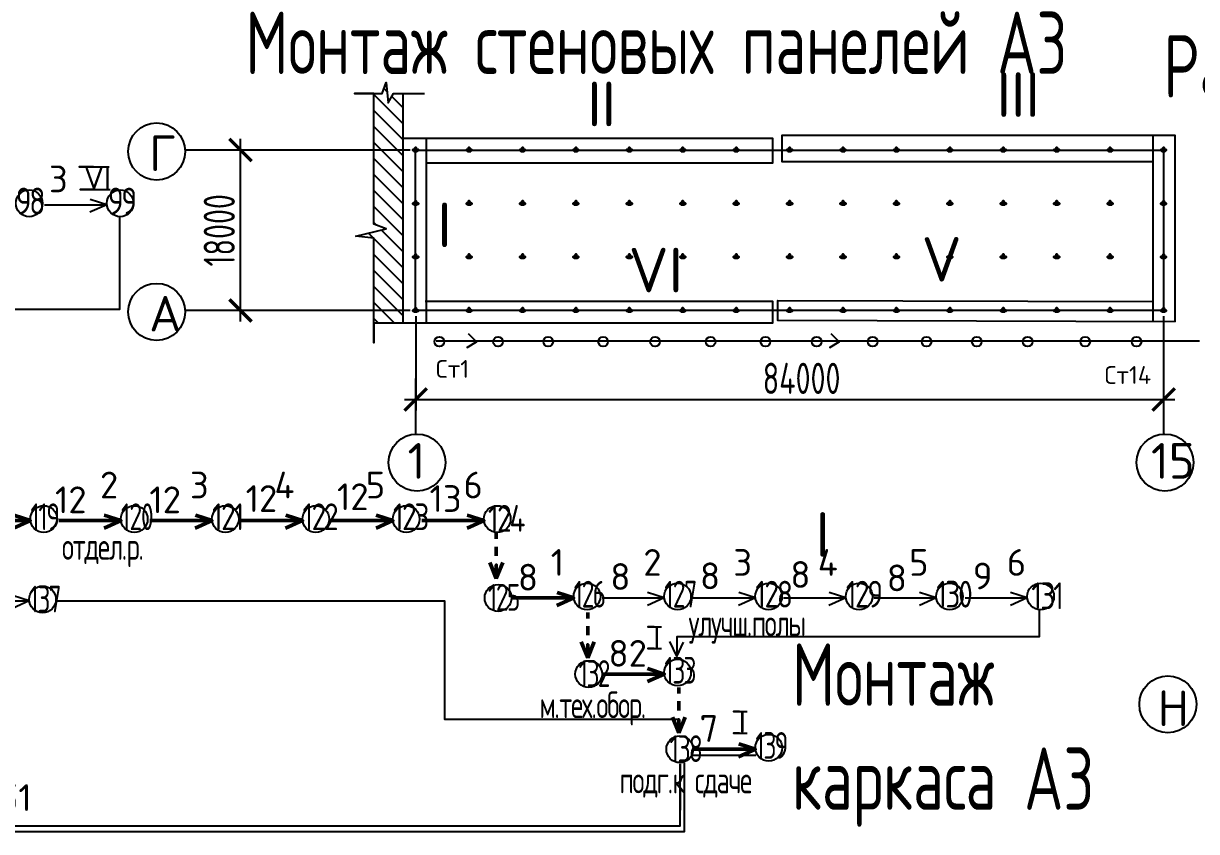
# Paper-space layout 'кал.план' of a CAD drawing. Header units: millimetres. Extents: x 0 to 2359, y 0 to 678.
# Drawn here: x 135.2 to 266.9, y 58.2 to 148.9 of the extents above; entities that cross this region are included whole.
import ezdxf

# ---------------------------------------------------------------- set-up
doc = ezdxf.new("R2010")
doc.units = ezdxf.units.MM
doc.header["$LTSCALE"] = 0.5
doc.layers.add('размеры', color=7, linetype='Continuous')
doc.layers.add('тонкие', color=7, linetype='Continuous')
doc.layers.add('ТОЛСТЫЕ', color=1, linetype='Continuous', lineweight=50)
doc.layers.add('ТОНКИЕе', color=7, linetype='Continuous', lineweight=25)
doc.styles.add('Наклонный', font='isocpeur.ttf', dxfattribs={"width": 0.7, "height": 3.5})
doc.styles.add('Наклонный 5', font='isocpeur.ttf', dxfattribs={"height": 7})
doc.linetypes.add('119-1 Кабель высоковольтный подземный', pattern='A,8,-2,[31,Russia-GOST_Topo.shx,S=0.15,R=180,X=0,Y=0],1,[31,Russia-GOST_Topo.shx,S=0.1,R=180,X=0,Y=0],6,[31,Russia-GOST_Topo.shx,S=0.1,R=0,X=0,Y=0],1,[31,Russia-GOST_Topo.shx,S=0.15,R=0,X=0,Y=0],-2', length=20)
doc.dimstyles.new('СТРОИТЕЛЬНЫЙ', dxfattribs={"dimtxt": 3.5, "dimasz": 2.5, "dimexe": 1.25, "dimexo": 0.625, "dimtad": 1, "dimdec": 0, "dimlfac": 500, "dimdsep": 46, "dimtxsty": 'Наклонный', "dimblk1": 'ARCHTICK', "dimblk2": 'ARCHTICK', "dimsah": 1, "dimcen": 0, "dimdle": 1.25, "dimadec": 0, "dimazin": 0, "dimtfac": 0.75, "dimtdec": 0, "dimtmove": 0, "dimatfit": 3, "dimldrblk": 'ARCHTICK', "dimfxl": 1, "dimtolj": 1, "dimtzin": 0, "dimarcsym": 0})

# ---------------------------------------------------------------- blocks, each defined once
blk = doc.blocks.new('_ArchTick')
at = {"color": 0, "linetype": 'ByBlock', "const_width": 0.15}
blk.add_lwpolyline([(-0.5, -0.5), (0.5, 0.5)], dxfattribs=at)
blk = doc.blocks.new('*D810')
at = {"layer": 'Defpoints', "color": 0, "transparency": 16777216}
for p in [(179.24, 116.7), (263.24, 116.7), (263.24, 106.71)]:
    blk.add_point(p, dxfattribs=at)
at = {"layer": 'размеры', "color": 0, "lineweight": -2, "transparency": 16777216}
for p, q in [((179.24, 116.07), (179.24, 105.46)), ((263.24, 116.07), (263.24, 105.46)), ((177.99, 106.71), (264.49, 106.71))]:
    blk.add_line(p, q, dxfattribs=at)
at = {"layer": 'размеры', "color": 0, "lineweight": -2, "transparency": 16777216, "xscale": 2.5, "yscale": 2.5, "zscale": 2.5, "rotation": 180}
blk.add_blockref('_ArchTick', (179.24, 106.71), dxfattribs=at)
at = {"layer": 'размеры', "color": 0, "lineweight": -2, "transparency": 16777216, "xscale": 2.5, "yscale": 2.5, "zscale": 2.5}
blk.add_blockref('_ArchTick', (263.24, 106.71), dxfattribs=at)
at = {"layer": 'размеры', "color": 0, "transparency": 16777216, "insert": (222.58, 109.08), "char_height": 3.5, "attachment_point": 5, "style": 'Наклонный'}
blk.add_mtext('\\A1;84000', dxfattribs=at)
blk = doc.blocks.new('*D811')
at = {"layer": 'Defpoints', "color": 0, "transparency": 16777216}
for p in [(159.56, 134.7), (179.24, 134.7), (179.24, 116.7)]:
    blk.add_point(p, dxfattribs=at)
at = {"layer": 'размеры', "color": 0, "lineweight": -2, "transparency": 16777216}
for p, q in [((159.56, 115.45), (159.56, 135.95)), ((178.61, 134.7), (158.31, 134.7)), ((178.61, 116.7), (158.31, 116.7))]:
    blk.add_line(p, q, dxfattribs=at)
at = {"layer": 'размеры', "color": 0, "lineweight": -2, "transparency": 16777216, "xscale": 2.5, "yscale": 2.5, "zscale": 2.5}
for p, rotation in [((159.56, 134.7), 90), ((159.56, 116.7), 270)]:
    blk.add_blockref('_ArchTick', p, dxfattribs=dict(at, rotation=rotation))
at = {"layer": 'размеры', "color": 0, "transparency": 16777216, "insert": (157.18, 125.7), "char_height": 3.5, "attachment_point": 5, "rotation": 90, "style": 'Наклонный'}
blk.add_mtext('\\A1;18000', dxfattribs=at)

psp = doc.layouts.new('кал.план')

# ---------------------------------------------------------------- hatches: boundary and pattern name
at = {"layer": 'тонкие', "transparency": 33554687}
h = psp.add_hatch(dxfattribs=at)
h.set_pattern_fill('ANSI31', scale=0.4, angle=90)
h.set_pattern_definition([(135, (-471.6931, 54.3862), (-0.8980256, -0.8980256), [])])
h.paths.add_polyline_path([(177.8444, 141.0373), (176.731, 141.0373), (176.1387, 139.9881), (175.9413, 142.2893), (175.4805, 141.0373), (174.5391, 141.0373), (174.5391, 126.4014), (175.9335, 125.8463), (172.5012, 125.0299), (174.5391, 124.8193), (174.5391, 115.2731), (177.8444, 115.2731), (177.8444, 117.7375), (177.8444, 125.513), (177.863, 125.5834), (177.863, 126.1597), (177.8444, 126.0893), (177.8444, 136.0223)])

# ---------------------------------------------------------------- linework, layer by layer
at = {"layer": 'ТОЛСТЫЕ', "color": 0}
for points in [[(179.2352, 134.6951), (179.4852, 134.6951), (178.9852, 134.6951), (179.2352, 134.6951), (179.2352, 134.9451), (179.2352, 134.4451)], [(179.2352, 134.6951), (179.4852, 134.6951), (178.9852, 134.6951), (179.2352, 134.6951), (179.2352, 134.9451), (179.2352, 134.4451)], [(185.2352, 134.6951), (185.4852, 134.6951), (184.9852, 134.6951), (185.2352, 134.6951), (185.2352, 134.9451), (185.2352, 134.4451)], [(191.2352, 134.6951), (191.4852, 134.6951), (190.9852, 134.6951), (191.2352, 134.6951), (191.2352, 134.9451), (191.2352, 134.4451)], [(197.2352, 134.6951), (197.4852, 134.6951), (196.9852, 134.6951), (197.2352, 134.6951), (197.2352, 134.9451), (197.2352, 134.4451)], [(203.2352, 134.6951), (203.4852, 134.6951), (202.9852, 134.6951), (203.2352, 134.6951), (203.2352, 134.9451), (203.2352, 134.4451)], [(209.2352, 134.6951), (209.4852, 134.6951), (208.9852, 134.6951), (209.2352, 134.6951), (209.2352, 134.9451), (209.2352, 134.4451)], [(215.2352, 134.6951), (215.4852, 134.6951), (214.9852, 134.6951), (215.2352, 134.6951), (215.2352, 134.9451), (215.2352, 134.4451)], [(221.2352, 134.6951), (221.4852, 134.6951), (220.9852, 134.6951), (221.2352, 134.6951), (221.2352, 134.9451), (221.2352, 134.4451)], [(227.2352, 134.6951), (227.4852, 134.6951), (226.9852, 134.6951), (227.2352, 134.6951), (227.2352, 134.9451), (227.2352, 134.4451)], [(233.2352, 134.6951), (233.4852, 134.6951), (232.9852, 134.6951), (233.2352, 134.6951), (233.2352, 134.9451), (233.2352, 134.4451)], [(239.2352, 134.6951), (239.4852, 134.6951), (238.9852, 134.6951), (239.2352, 134.6951), (239.2352, 134.9451), (239.2352, 134.4451)], [(245.2352, 134.6951), (245.4852, 134.6951), (244.9852, 134.6951), (245.2352, 134.6951), (245.2352, 134.9451), (245.2352, 134.4451)], [(251.2352, 134.6951), (251.4852, 134.6951), (250.9852, 134.6951), (251.2352, 134.6951), (251.2352, 134.9451), (251.2352, 134.4451)], [(257.2352, 134.6951), (257.4852, 134.6951), (256.9852, 134.6951), (257.2352, 134.6951), (257.2352, 134.9451), (257.2352, 134.4451)], [(263.2352, 134.6951), (263.4852, 134.6951), (262.9852, 134.6951), (263.2352, 134.6951), (263.2352, 134.9451), (263.2352, 134.4451)], [(179.2352, 128.6951), (179.4852, 128.6951), (178.9852, 128.6951), (179.2352, 128.6951), (179.2352, 128.9451), (179.2352, 128.4451)], [(179.2352, 128.6951), (179.4852, 128.6951), (178.9852, 128.6951), (179.2352, 128.6951), (179.2352, 128.9451), (179.2352, 128.4451)], [(185.2352, 128.6951), (185.4852, 128.6951), (184.9852, 128.6951), (185.2352, 128.6951), (185.2352, 128.9451), (185.2352, 128.4451)], [(191.2352, 128.6951), (191.4852, 128.6951), (190.9852, 128.6951), (191.2352, 128.6951), (191.2352, 128.9451), (191.2352, 128.4451)], [(197.2352, 128.6951), (197.4852, 128.6951), (196.9852, 128.6951), (197.2352, 128.6951), (197.2352, 128.9451), (197.2352, 128.4451)], [(203.2352, 128.6951), (203.4852, 128.6951), (202.9852, 128.6951), (203.2352, 128.6951), (203.2352, 128.9451), (203.2352, 128.4451)], [(209.2352, 128.6951), (209.4852, 128.6951), (208.9852, 128.6951), (209.2352, 128.6951), (209.2352, 128.9451), (209.2352, 128.4451)], [(215.2352, 128.6951), (215.4852, 128.6951), (214.9852, 128.6951), (215.2352, 128.6951), (215.2352, 128.9451), (215.2352, 128.4451)], [(221.2352, 128.6951), (221.4852, 128.6951), (220.9852, 128.6951), (221.2352, 128.6951), (221.2352, 128.9451), (221.2352, 128.4451)], [(227.2352, 128.6951), (227.4852, 128.6951), (226.9852, 128.6951), (227.2352, 128.6951), (227.2352, 128.9451), (227.2352, 128.4451)], [(233.2352, 128.6951), (233.4852, 128.6951), (232.9852, 128.6951), (233.2352, 128.6951), (233.2352, 128.9451), (233.2352, 128.4451)], [(239.2352, 128.6951), (239.4852, 128.6951), (238.9852, 128.6951), (239.2352, 128.6951), (239.2352, 128.9451), (239.2352, 128.4451)], [(245.2352, 128.6951), (245.4852, 128.6951), (244.9852, 128.6951), (245.2352, 128.6951), (245.2352, 128.9451), (245.2352, 128.4451)], [(251.2352, 128.6951), (251.4852, 128.6951), (250.9852, 128.6951), (251.2352, 128.6951), (251.2352, 128.9451), (251.2352, 128.4451)], [(257.2352, 128.6951), (257.4852, 128.6951), (256.9852, 128.6951), (257.2352, 128.6951), (257.2352, 128.9451), (257.2352, 128.4451)], [(263.2352, 128.6951), (263.4852, 128.6951), (262.9852, 128.6951), (263.2352, 128.6951), (263.2352, 128.9451), (263.2352, 128.4451)], [(179.2352, 122.6951), (179.4852, 122.6951), (178.9852, 122.6951), (179.2352, 122.6951), (179.2352, 122.9451), (179.2352, 122.4451)], [(179.2352, 122.6951), (179.4852, 122.6951), (178.9852, 122.6951), (179.2352, 122.6951), (179.2352, 122.9451), (179.2352, 122.4451)], [(185.2352, 122.6951), (185.4852, 122.6951), (184.9852, 122.6951), (185.2352, 122.6951), (185.2352, 122.9451), (185.2352, 122.4451)], [(191.2352, 122.6951), (191.4852, 122.6951), (190.9852, 122.6951), (191.2352, 122.6951), (191.2352, 122.9451), (191.2352, 122.4451)], [(197.2352, 122.6951), (197.4852, 122.6951), (196.9852, 122.6951), (197.2352, 122.6951), (197.2352, 122.9451), (197.2352, 122.4451)], [(203.2352, 122.6951), (203.4852, 122.6951), (202.9852, 122.6951), (203.2352, 122.6951), (203.2352, 122.9451), (203.2352, 122.4451)], [(209.2352, 122.6951), (209.4852, 122.6951), (208.9852, 122.6951), (209.2352, 122.6951), (209.2352, 122.9451), (209.2352, 122.4451)], [(215.2352, 122.6951), (215.4852, 122.6951), (214.9852, 122.6951), (215.2352, 122.6951), (215.2352, 122.9451), (215.2352, 122.4451)], [(221.2352, 122.6951), (221.4852, 122.6951), (220.9852, 122.6951), (221.2352, 122.6951), (221.2352, 122.9451), (221.2352, 122.4451)], [(227.2352, 122.6951), (227.4852, 122.6951), (226.9852, 122.6951), (227.2352, 122.6951), (227.2352, 122.9451), (227.2352, 122.4451)], [(233.2352, 122.6951), (233.4852, 122.6951), (232.9852, 122.6951), (233.2352, 122.6951), (233.2352, 122.9451), (233.2352, 122.4451)], [(239.2352, 122.6951), (239.4852, 122.6951), (238.9852, 122.6951), (239.2352, 122.6951), (239.2352, 122.9451), (239.2352, 122.4451)], [(245.2352, 122.6951), (245.4852, 122.6951), (244.9852, 122.6951), (245.2352, 122.6951), (245.2352, 122.9451), (245.2352, 122.4451)], [(251.2352, 122.6951), (251.4852, 122.6951), (250.9852, 122.6951), (251.2352, 122.6951), (251.2352, 122.9451), (251.2352, 122.4451)], [(257.2352, 122.6951), (257.4852, 122.6951), (256.9852, 122.6951), (257.2352, 122.6951), (257.2352, 122.9451), (257.2352, 122.4451)], [(263.2352, 122.6951), (263.4852, 122.6951), (262.9852, 122.6951), (263.2352, 122.6951), (263.2352, 122.9451), (263.2352, 122.4451)], [(179.2352, 116.6951), (179.4852, 116.6951), (178.9852, 116.6951), (179.2352, 116.6951), (179.2352, 116.9451), (179.2352, 116.4451)], [(185.2352, 116.6951), (185.4852, 116.6951), (184.9852, 116.6951), (185.2352, 116.6951), (185.2352, 116.9451), (185.2352, 116.4451)], [(191.2352, 116.6951), (191.4852, 116.6951), (190.9852, 116.6951), (191.2352, 116.6951), (191.2352, 116.9451), (191.2352, 116.4451)], [(197.2352, 116.6951), (197.4852, 116.6951), (196.9852, 116.6951), (197.2352, 116.6951), (197.2352, 116.9451), (197.2352, 116.4451)], [(203.2352, 116.6951), (203.4852, 116.6951), (202.9852, 116.6951), (203.2352, 116.6951), (203.2352, 116.9451), (203.2352, 116.4451)], [(209.2352, 116.6951), (209.4852, 116.6951), (208.9852, 116.6951), (209.2352, 116.6951), (209.2352, 116.9451), (209.2352, 116.4451)], [(215.2352, 116.6951), (215.4852, 116.6951), (214.9852, 116.6951), (215.2352, 116.6951), (215.2352, 116.9451), (215.2352, 116.4451)], [(221.2352, 116.6951), (221.4852, 116.6951), (220.9852, 116.6951), (221.2352, 116.6951), (221.2352, 116.9451), (221.2352, 116.4451)], [(227.2352, 116.6951), (227.4852, 116.6951), (226.9852, 116.6951), (227.2352, 116.6951), (227.2352, 116.9451), (227.2352, 116.4451)], [(233.2352, 116.6951), (233.4852, 116.6951), (232.9852, 116.6951), (233.2352, 116.6951), (233.2352, 116.9451), (233.2352, 116.4451)], [(239.2352, 116.6951), (239.4852, 116.6951), (238.9852, 116.6951), (239.2352, 116.6951), (239.2352, 116.9451), (239.2352, 116.4451)], [(245.2352, 116.6951), (245.4852, 116.6951), (244.9852, 116.6951), (245.2352, 116.6951), (245.2352, 116.9451), (245.2352, 116.4451)], [(251.2352, 116.6951), (251.4852, 116.6951), (250.9852, 116.6951), (251.2352, 116.6951), (251.2352, 116.9451), (251.2352, 116.4451)], [(257.2352, 116.6951), (257.4852, 116.6951), (256.9852, 116.6951), (257.2352, 116.6951), (257.2352, 116.9451), (257.2352, 116.4451)], [(263.2352, 116.6951), (263.4852, 116.6951), (262.9852, 116.6951), (263.2352, 116.6951), (263.2352, 116.9451), (263.2352, 116.4451)], [(128.968, 93.1237), (135.968, 93.1237), (135.968, 93.1237), (134.0949, 93.7365)], [(139.1412, 93.1237), (146.1412, 93.1237), (146.1412, 93.1237), (144.2681, 93.7365)], [(149.3661, 93.1237), (156.3661, 93.1237), (156.3661, 93.1237), (154.493, 93.7365)], [(159.5265, 93.1237), (166.5265, 93.1237), (166.5265, 93.1237), (164.6534, 93.7365)], [(169.6869, 93.1237), (176.6869, 93.1237), (176.6869, 93.1237), (174.8138, 93.7365)], [(179.9114, 93.1237), (186.9114, 93.1237), (186.9114, 93.1237), (185.0383, 93.7365)], [(128.968, 93.1237), (135.968, 93.1237), (135.968, 93.1237), (134.0633, 92.2853)], [(139.1412, 93.1237), (146.1412, 93.1237), (146.1412, 93.1237), (144.2365, 92.2853)], [(149.3661, 93.1237), (156.3661, 93.1237), (156.3661, 93.1237), (154.4614, 92.2853)], [(159.5265, 93.1237), (166.5265, 93.1237), (166.5265, 93.1237), (164.6218, 92.2853)], [(169.6869, 93.1237), (176.6869, 93.1237), (176.6869, 93.1237), (174.7822, 92.2853)], [(179.9114, 93.1237), (186.9114, 93.1237), (186.9114, 93.1237), (185.0067, 92.2853)], [(188.2924, 91.0541), (188.2924, 91.7289)], [(188.2924, 90.1864), (188.2924, 89.1639)], [(188.2924, 86.6375), (188.2924, 86.6375), (187.5646, 88.4249)], [(188.2924, 86.6375), (188.2924, 86.6375), (189.0202, 88.4249)], [(188.2924, 88.1186), (188.2924, 88.1186), (188.2924, 86.6375)], [(189.9916, 84.4355), (196.9916, 84.4355), (196.9916, 84.4355), (195.1185, 85.0482)], [(189.9916, 84.4355), (196.9916, 84.4355), (196.9916, 84.4355), (195.087, 83.597)], [(198.5595, 82.1415), (198.5595, 82.8164)], [(198.5595, 81.2738), (198.5595, 80.2513)], [(198.5595, 77.725), (198.5595, 77.725), (197.8317, 79.5123)], [(198.5595, 77.725), (198.5595, 77.725), (199.2873, 79.5123)], [(198.5595, 79.206), (198.5595, 79.206), (198.5595, 77.725)], [(200.1645, 75.8944), (207.1645, 75.8944), (207.1645, 75.8944), (205.2914, 76.5071)], [(200.1645, 75.8944), (207.1645, 75.8944), (207.1645, 75.8944), (205.2598, 75.0559)], [(208.7913, 73.7046), (208.7913, 74.3795)], [(208.7913, 72.8369), (208.7913, 71.8144)], [(208.7913, 69.2881), (208.7913, 69.2881), (208.0635, 71.0754)], [(208.7913, 69.2881), (208.7913, 69.2881), (209.5191, 71.0754)], [(208.7913, 70.7691), (208.7913, 70.7691), (208.7913, 69.2881)], [(210.3962, 67.4575), (217.3962, 67.4575), (217.3962, 67.4575), (215.5231, 68.0702)], [(210.3962, 67.4575), (217.3962, 67.4575), (217.3962, 67.4575), (215.4916, 66.619)]]:
    psp.add_lwpolyline(points, dxfattribs=at)
at = {"layer": 'ТОНКИЕе', "color": 1}
psp.add_line((267.284, 113.2501), (181.5216, 113.2501), dxfattribs=at)
at = {"layer": 'ТОНКИЕе', "color": 0}
for points in [[(42.0797, 276.895), (42.0797, 270.2377), (20.7729, 270.2377), (20.7729, 58.226), (209.4408, 58.226), (209.4408, 65.9498)], [(174.5391, 141.0373), (172.3543, 141.0373), (175.4805, 141.0373), (175.9413, 142.2893), (176.1387, 139.9881), (176.731, 141.0373), (180.2193, 141.0373)], [(174.5391, 115.2731), (174.5391, 113.0762), (174.5391, 124.8193), (172.5012, 125.0299), (175.9335, 125.8463), (174.5391, 126.4014), (174.5391, 141.0373)], [(177.8444, 136.0223), (177.8444, 141.0373)], [(177.8444, 117.7375), (177.8444, 136.0223), (180.4117, 136.0223), (180.4117, 115.2731)], [(180.4117, 136.0223), (219.3227, 136.0223), (219.3227, 133.2188), (180.4117, 133.2188)], [(262.0478, 136.3226), (220.3564, 136.3226), (220.3564, 133.4062), (262.0478, 133.4062)], [(264.546, 115.422), (264.546, 136.3226), (262.0478, 136.3226), (262.0478, 115.4301)], [(159.5595, 134.6951), (153.3348, 134.6951)], [(179.2352, 134.6951), (263.2352, 134.6951), (263.2352, 116.6951), (179.2352, 116.6951), (179.2352, 134.6951)], [(143.0684, 132.8035), (141.4421, 132.8035), (144.8295, 132.8035)], [(137.5604, 128.5551), (144.5604, 128.5551), (144.5604, 128.5551), (142.6873, 129.1678)], [(143.1727, 130.2757), (141.5464, 130.2757), (144.9339, 130.2757)], [(137.5604, 128.5551), (144.5604, 128.5551), (144.5604, 128.5551), (142.6557, 127.7166)], [(180.2966, 117.7375), (219.3082, 117.7375), (219.3082, 115.2731), (177.8444, 115.2731), (177.8444, 117.7375)], [(264.546, 115.422), (264.546, 115.422), (219.894, 115.5658), (219.894, 117.8244), (262.0478, 117.6886)], [(159.5595, 116.6951), (153.3348, 116.6951)], [(177.8444, 115.2731), (174.5391, 115.2731)], [(179.2352, 109.0529), (179.2352, 102.8282)], [(263.2352, 109.0529), (263.2352, 102.8282)], [(128.843, 84.1062), (135.843, 84.1062), (135.843, 84.1062), (133.9699, 84.719)], [(200.1649, 84.4355), (207.1649, 84.4355), (207.1649, 84.4355), (205.2918, 85.0482)], [(200.1649, 84.4355), (207.1649, 84.4355), (207.1649, 84.4355), (205.2602, 83.597)], [(210.3897, 84.4355), (217.3897, 84.4355), (217.3897, 84.4355), (215.5166, 85.0482)], [(210.3897, 84.4355), (217.3897, 84.4355), (217.3897, 84.4355), (215.485, 83.597)], [(220.5501, 84.4355), (227.5501, 84.4355), (227.5501, 84.4355), (225.677, 85.0482)], [(220.5501, 84.4355), (227.5501, 84.4355), (227.5501, 84.4355), (225.6455, 83.597)], [(230.7106, 84.4355), (237.7106, 84.4355), (237.7106, 84.4355), (235.8375, 85.0482)], [(230.7106, 84.4355), (237.7106, 84.4355), (237.7106, 84.4355), (235.8059, 83.597)], [(240.935, 84.4355), (247.935, 84.4355), (247.935, 84.4355), (246.0619, 85.0482)], [(240.935, 84.4355), (247.935, 84.4355), (247.935, 84.4355), (246.0303, 83.597)], [(128.843, 84.1062), (135.843, 84.1062), (135.843, 84.1062), (133.9383, 83.2678)], [(206.0076, 81.178), (205.3246, 81.178), (206.8652, 81.178)], [(208.5804, 77.8573), (209.3052, 79.4777)], [(206.0076, 78.7719), (205.3246, 78.7719), (206.8652, 78.7719)], [(215.6011, 71.6803), (214.9181, 71.6803), (216.4587, 71.6803)], [(215.6011, 69.2742), (214.9181, 69.2742), (216.4587, 69.2742)], [(210.3774, 66.8023), (217.4384, 66.8023)], [(21.3059, 58.8742), (208.9483, 58.8742), (208.9483, 65.8342)], [(208.9483, 65.8342), (208.9483, 64.2425)], [(208.9483, 63.0884), (208.9483, 60.6212)]]:
    psp.add_lwpolyline(points, dxfattribs=at)
at = {"layer": 'ТОНКИЕе', "color": 0, "linetype": '119-1 Кабель высоковольтный подземный'}
for points in [[(145.9672, 127.254), (145.9672, 116.8163), (128.5226, 116.8163)], [(138.9068, 84.1258), (182.4637, 84.1258), (182.4637, 70.8412), (208.7477, 70.8412)], [(249.2555, 83.1515), (249.2555, 80.0861), (208.5768, 80.0861), (208.5768, 77.8965), (207.7867, 79.5467)]]:
    psp.add_lwpolyline(points, dxfattribs=at)
at = {"layer": 'ТОНКИЕе', "color": 1}
for points in [[(186.0608, 113.176), (185.0028, 112.5619), (186.0608, 113.176), (185.1691, 114.0741)], [(226.7966, 113.176), (225.7385, 112.5619), (226.7966, 113.176), (225.9049, 114.0741)]]:
    psp.add_lwpolyline(points, dxfattribs=at)
at = {"layer": 'ТОНКИЕе', "color": 0}
for centre, radius in [((150.1386, 134.5393), 3.2), ((135.8264, 128.7245), 1.5), ((146.0508, 128.7245), 1.5), ((150.1386, 116.5393), 3.2), ((179.3909, 99.632), 3.2), ((263.3909, 99.632), 3.2), ((137.4584, 93.2931), 1.5), ((147.6316, 93.2931), 1.5), ((157.8565, 93.2931), 1.5), ((168.0169, 93.2931), 1.5), ((178.1773, 93.2931), 1.5), ((188.4018, 93.2931), 1.5), ((137.3334, 84.2756), 1.5), ((188.4916, 84.4355), 1.5), ((198.4821, 84.6049), 1.5), ((208.6553, 84.6049), 1.5), ((218.8801, 84.6049), 1.5), ((229.0405, 84.6049), 1.5), ((239.201, 84.6049), 1.5), ((249.4254, 84.6049), 1.5), ((198.6645, 75.8944), 1.5), ((208.6549, 76.0638), 1.5), ((263.7217, 72.5012), 3.2), ((208.8962, 67.4575), 1.5), ((218.8866, 67.6269), 1.5)]:
    psp.add_circle(centre, radius, dxfattribs=at)
at = {"layer": 'ТОНКИЕе', "color": 1}
for centre in [(181.9034, 113.2017), (188.496, 113.2017), (194.1208, 113.2017), (200.29, 113.2017), (206.1272, 113.2017), (212.3569, 113.2017), (218.5261, 113.2017), (224.272, 113.2017), (230.5621, 113.2017), (236.6104, 113.2017), (242.2621, 113.2017), (247.9713, 113.2017), (254.4326, 113.2017), (260.1996, 113.2017)]:
    psp.add_circle(centre, 0.5427, dxfattribs=at)

# ---------------------------------------------------------------- texts
at = {"layer": 'ТОНКИЕе', "color": 0, "attachment_point": 1}
for s, width, heights, insert, char_height, style in [('Монтаж стеновых панелей АЗ', 660.87029, [0], (160.1152, 150.2329), 7, 'Наклонный'), ('Разработка грунта экскаватором', 660.87029, [0], (263.2365, 147.5893), 7, 'Наклонный'), ('{\\Q0;II}', 12.735677, [0], (198.5061, 142.3763), 5, 'Наклонный 5'), ('{\\Q0;III}', 12.735677, [0], (244.4845, 143.4282), 5, 'Наклонный 5'), ('{\\Q0;Г}', 1.852732, [0], (149.3076, 136.346), 4, 'Наклонный 5'), ('3', 1.266679, [0], (138.0519, 132.9563), 3, 'Наклонный 5'), ('VI', 2.135501, [0], (141.977, 132.7735), 2.5, 'Наклонный 5'), ('{\\W0.8;\\T0.85;98}', 1.266679, [0], (134.336, 130.48), 3, 'Наклонный 5'), ('{\\W0.8;\\T0.85;99}', 1.266679, [0], (144.6799, 130.48), 3, 'Наклонный 5'), ('{\\Q0;I}', 12.735677, [0], (181.6708, 128.8138), 5, 'Наклонный 5'), ('{\\Q0;V}', 12.735677, [0], (236.0578, 124.9417), 5, 'Наклонный 5'), ('{\\Q0;VI}', 12.735677, [0], (203.147, 123.7362), 5, 'Наклонный 5'), ('{\\Q0;А}', 1.852732, [0], (149.3076, 118.346), 4, 'Наклонный 5'), ('{\\Q0;1}', 1.852732, [0], (178.3215, 101.8181), 4, 'Наклонный 5'), ('{\\Q0;15}', 1.852732, [0], (261.8206, 101.8181), 4, 'Наклонный 5'), ('2', 1.266679, [0], (143.7774, 98.6099), 3, 'Наклонный 5'), ('3', 1.266679, [0], (153.8872, 98.6099), 3, 'Наклонный 5'), ('4', 1.266679, [0], (163.3733, 98.6099), 3, 'Наклонный 5'), ('5', 1.266679, [0], (173.6275, 98.6099), 3, 'Наклонный 5'), ('6', 1.266679, [0], (184.6039, 98.6099), 3, 'Наклонный 5'), ('12', 1.266679, [0], (138.7241, 96.9507), 3, 'Наклонный 5'), ('12', 1.266679, [0], (149.3271, 96.9507), 3, 'Наклонный 5'), ('12', 1.266679, [0], (160.1367, 97.0882), 3, 'Наклонный 5'), ('12', 1.266679, [0], (170.3955, 97.2946), 3, 'Наклонный 5'), ('13', 1.266679, [0], (180.792, 97.0882), 3, 'Наклонный 5'), ('{\\W0.7;\\T0.85;119}', 1.266679, [0], (135.968, 95.0486), 3, 'Наклонный 5'), ('{\\W0.7;\\T0.9;120}', 1.266679, [0], (146.1412, 95.0486), 3, 'Наклонный 5'), ('{\\W0.8;\\T0.85;121}', 1.266679, [0], (156.3661, 95.0486), 3, 'Наклонный 5'), ('{\\W0.8;\\T0.85;122}', 1.266679, [0], (166.5265, 95.0486), 3, 'Наклонный 5'), ('{\\W0.8;\\T0.85;123}', 1.266679, [3], (176.6869, 95.0486), 3, 'Наклонный 5'), ('{\\Q0;I}', 12.735677, [0], (224.1405, 94.0683), 5, 'Наклонный 5'), ('{\\W0.7;\\T0.9;отдел.р.}', 19.299279, [0], (139.5085, 91.7154), 3, 'Наклонный 5'), ('1', 1.266679, [0], (194.4024, 89.9217), 3, 'Наклонный 5'), ('2', 1.266679, [0], (204.8011, 89.9217), 3, 'Наклонный 5'), ('3', 1.266679, [0], (214.9109, 89.9217), 3, 'Наклонный 5'), ('4', 1.266679, [0], (224.397, 89.9217), 3, 'Наклонный 5'), ('5', 1.266679, [0], (234.6512, 89.9217), 3, 'Наклонный 5'), ('6', 1.266679, [0], (245.6275, 89.9217), 3, 'Наклонный 5'), ('8', 1.266679, [0], (201.0959, 88.3386), 3, 'Наклонный 5'), ('8', 1.266679, [0], (211.167, 88.4149), 3, 'Наклонный 5'), ('8', 1.266679, [0], (221.3144, 88.5673), 3, 'Наклонный 5'), ('9', 1.266679, [0], (241.8156, 88.4), 3, 'Наклонный 5'), ('8', 1.266679, [0], (190.7196, 88.2624), 3, 'Наклонный 5'), ('8', 1.266679, [0], (232.1485, 88.1862), 3, 'Наклонный 5'), ('{\\W0.7;\\T0.85;125}', 3, [0], (187.3557, 85.9993), 3, 'Наклонный 5'), ('{\\W0.7;\\T0.85;126}', 1.266679, [0], (196.9916, 86.3604), 3, 'Наклонный 5'), ('{\\W0.7;\\T0.9;127}', 1.266679, [0], (207.1649, 86.3604), 3, 'Наклонный 5'), ('{\\W0.8;\\T0.85;128}', 1.266679, [0], (217.3897, 86.3604), 3, 'Наклонный 5'), ('{\\W0.8;\\T0.85;129}', 1.266679, [0], (227.5501, 86.3604), 3, 'Наклонный 5'), ('{\\W0.8;\\T0.85;130}', 1.266679, [3], (237.7106, 86.3604), 3, 'Наклонный 5'), ('{\\W0.7;\\T0.9;улучш.полы}', 19.299279, [0], (209.8853, 83.1288), 3, 'Наклонный 5'), ('I', 2.135501, [0], (205.9249, 81.2698), 2.5, 'Наклонный 5'), ('82', 1.266679, [0], (200.8924, 79.7213), 3, 'Наклонный 5'), ('Монтаж \\Pкаркаса АЗ', 660.87029, [0], (221.5085, 79.3329), 7, 'Наклонный'), ('{\\W0.7;\\T0.85;133}', 1.266679, [0], (207.1645, 77.8193), 3, 'Наклонный 5'), ('{\\W0.7;\\T0.85;132}', 3, [0], (197.5285, 77.4582), 3, 'Наклонный 5'), ('{\\W0.7;\\T0.9;м.тех.обор.}', 19.299279, [0], (193.1383, 73.9486), 3, 'Наклонный 5'), ('{\\Q0;Н}', 1.852732, [0], (262.5603, 74.0594), 4, 'Наклонный 5'), ('7', 1.266679, [0], (211.1242, 71.2844), 3, 'Наклонный 5'), ('I', 2.135501, [0], (215.5184, 71.7721), 2.5, 'Наклонный 5'), ('{\\W0.7;\\T0.9;подг.к сдаче}', 19.299279, [0], (202.1267, 65.5117), 3, 'Наклонный 5'), ('551', 1.266679, [0], (130.2401, 63.5308), 3, 'Наклонный 5')]:
    psp.add_mtext_dynamic_manual_height_columns(s, width=width, gutter_width=35, heights=heights, dxfattribs=dict(at, insert=insert, char_height=char_height, style=style))
at = {"layer": 'ТОНКИЕе', "attachment_point": 1, "style": 'Наклонный 5'}
for s, width, insert, char_height in [('Ст1', 2.31845, (181.5012, 111.1361), 2), ('Ст14', 2.31845, (256.605, 110.4562), 2), ('{\\W0.8;\\T0.85;124}', 1.266679, (187.3545, 94.8684), 3), ('{\\W0.7;\\T0.85;137}', 1.266679, (135.8462, 85.8141), 3), ('{\\W0.8;\\T0.85;131}', 1.266679, (248.3782, 86.1802), 3), ('{\\W0.7;\\T0.85;138}', 3, (207.7603, 69.0213), 3), ('{\\W0.7;\\T0.85;139}', 1.266679, (217.3962, 69.3824), 3)]:
    psp.add_mtext_dynamic_manual_height_columns(s, width=width, gutter_width=35, heights=[0], dxfattribs=dict(at, insert=insert, char_height=char_height))

# ---------------------------------------------------------------- dimensions: what is measured, and where the dimension line sits
at = {"layer": 'размеры', "color": 0}
dim = psp.add_linear_dim(base=(159.5595, 134.6951), p1=(179.2352, 116.6951), p2=(179.2352, 134.6951), angle=90, text='18000', dimstyle='СТРОИТЕЛЬНЫЙ', dxfattribs=at)
dim.commit()
dim.dimension.update_dxf_attribs({"geometry": '*D811', "text_midpoint": (157.1845, 125.6951)})
dim = psp.add_linear_dim(base=(263.2352, 106.7054), p1=(179.2352, 116.6951), p2=(263.2352, 116.6951), text='84000', dimstyle='СТРОИТЕЛЬНЫЙ', dxfattribs=at)
dim.commit()
dim.dimension.update_dxf_attribs({"geometry": '*D810', "text_midpoint": (222.5785, 106.7054), "dimtype": 160})

doc.saveas('drawing.dxf')
